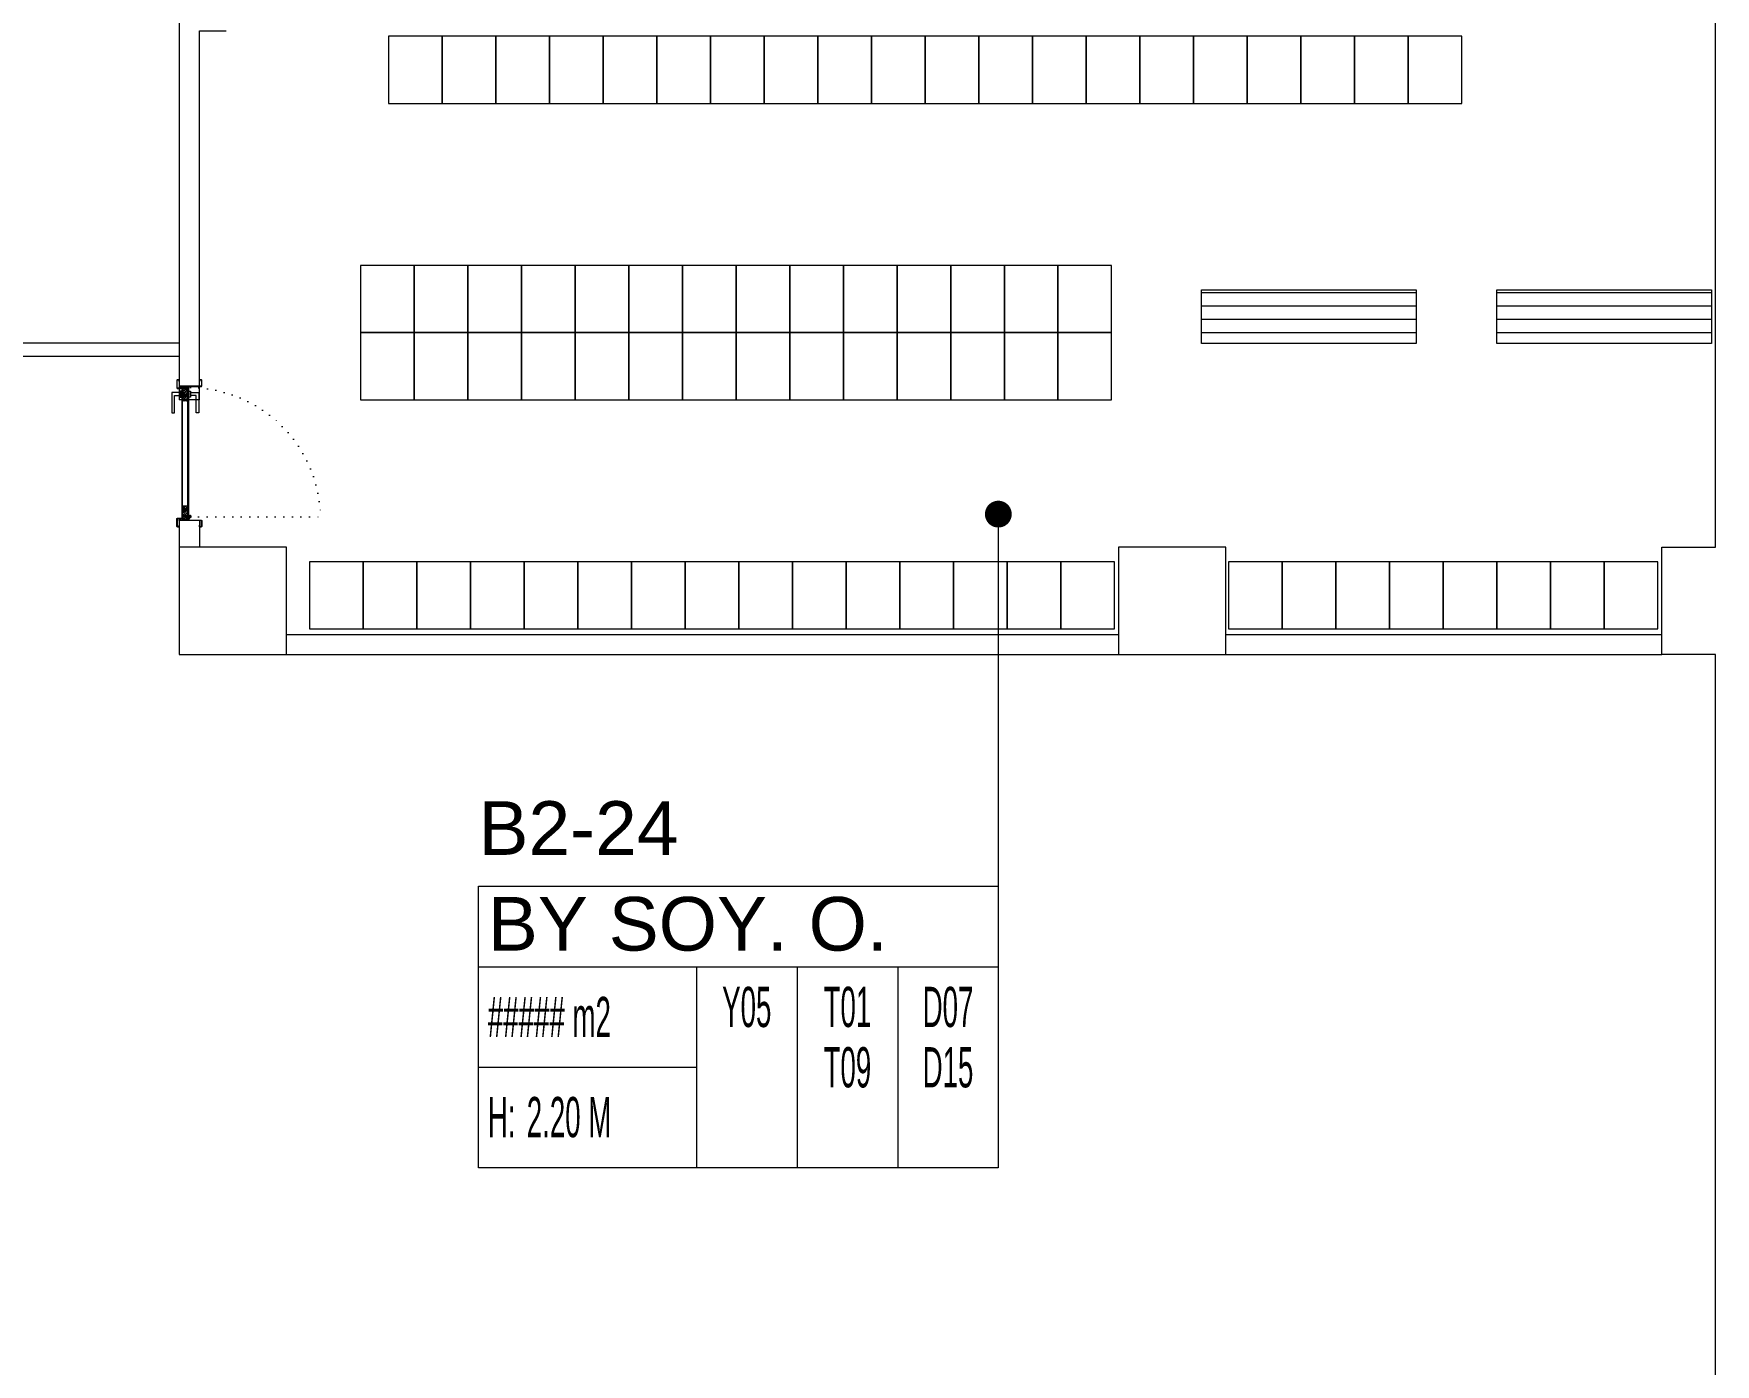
# Model space of a CAD drawing. Header units: metres. Extents: x -19121 to 152404, y -12107 to 46241.
# Drawn here: x 11131 to 12385, y 271 to 1263 of the extents above; entities that cross this region are included whole.
import ezdxf
from ezdxf.enums import TextEntityAlignment as Align

# ---------------------------------------------------------------- set-up
doc = ezdxf.new("R2010")
doc.units = ezdxf.units.M
doc.header["$LTSCALE"] = 50
doc.header["$MEASUREMENT"] = 0
doc.linetypes.add('DOT2', pattern=[0.125, 0, -0.125])
doc.linetypes.add('HIDDEN', pattern=[0.375, 0.25, -0.125])
doc.layers.get('0').update_dxf_attribs({"color": 9, "lineweight": 9})
for name, color, linetype, lineweight in [('00', 9, 'Continuous', 9), ('01', 9, 'Continuous', 9), ('06C @ 1', 9, 'Continuous', 9), ('09', 9, 'Continuous', 9), ('10', 9, 'Continuous', 9), ('12', 9, 'Continuous', 9), ('20', 9, 'DOT2', 9), ('21_mahal200', 9, 'Continuous', 9), ('TEFRİŞ', 9, 'Continuous', 9)]:
    doc.layers.add(name, color=color, linetype=linetype, lineweight=lineweight)
doc.styles.add('Arial', font='arial.ttf', dxfattribs={"height": 2.5})
doc.styles.add('MuuM_TEXT-STANDART', font='ARIALN.TTF')
doc.dimstyles.new('MuuM_DIM200', dxfattribs={"dimscale": 20, "dimtxt": 2, "dimasz": 1, "dimexe": 1, "dimexo": 1, "dimgap": 1, "dimtad": 1, "dimdec": 1, "dimrnd": 0.5, "dimdsep": 46, "dimtxsty": 'MuuM_TEXT-STANDART', "dimblk": 'ARCHTICK', "dimcen": 0, "dimdle": 0.15, "dimclrd": 256, "dimclre": 256, "dimclrt": 256, "dimadec": 0, "dimazin": 0, "dimtfac": 5, "dimtdec": 1, "dimtix": 1, "dimtmove": 2, "dimatfit": 3, "dimldrblk": 'DOT', "dimfxl": 3, "dimfxlon": 1, "dimtolj": 1, "dimlwd": -1, "dimlwe": -1, "dimarcsym": 0})

# ---------------------------------------------------------------- blocks, each defined once
blk = doc.blocks.new('p-kolon_80x80')
blk.add_lwpolyline([(-40, -40), (40, -40), (40, 40), (-40, 40)], close=True)
blk = doc.blocks.new('2.bod.sitatik')
at = {"layer": '01'}
blk.add_lwpolyline([(12385, -8550), (12385, -7830), (12345, -7830), (12345, -7750), (12385, -7750), (12385, -7030)], dxfattribs=at)
for p in [(11280, -7790), (11980, -7790)]:
    blk.add_blockref('p-kolon_80x80', p, dxfattribs=at)
blk = doc.blocks.new('p-kapı kolu')
for points in [[(2.2, 0), (2.2, -1.25), (-2.2, -1.25), (-2.2, 0), (2.2, 0)], [(1.225, -1.25), (1.225, -7.5), (-13.775, -7.5), (-13.775, -5.625), (-1.025, -5.625), (-1.025, -5.625), (-1.025, -1.25), (1.225, -1.25)]]:
    blk.add_lwpolyline(points)
blk = doc.blocks.new('K-AH-01')
at = {"layer": '09'}
h = blk.add_hatch(dxfattribs=at)
h.set_pattern_fill('LOGEND', color=256, scale=10, style=0)
h.set_pattern_definition([(7e-15, (-3944.073, -2726.897), (10, 10), [3, -7]), (7e-15, (-3944.073, -2726.397), (10, 10), [3, -7]), (7e-15, (-3943.573, -2725.397), (10, 10), [2, -8]), (7e-15, (-3943.073, -2724.397), (10, 10), [1.5, -8.5]), (7e-15, (-3943.073, -2723.397), (10, 10), [1, -9]), (7e-15, (-3945.573, -2722.397), (10, 10), [0.5, -2.5, 0.5, -6.5]), (7e-15, (-3944.073, -2721.897), (10, 10), [0.5, -4, 1.5, -4]), (7e-15, (-3942.073, -2721.397), (10, 10), [0.5, -0.5, 0.5, -8.5]), (7e-15, (-3942.573, -2720.897), (10, 10), [0.5, -9.5]), (7e-15, (-3943.073, -2719.897), (10, 10), [1.5, -8.5]), (7e-15, (-3943.073, -2718.897), (10, 10), [2, -8]), (7e-15, (-3943.573, -2717.897), (10, 10), [2.5, -3, 0.5, -4]), (90, (-3947.573, -2723.897), (-10, 10), [0.5, -1, 2.5, -6]), (90, (-3947.073, -2722.897), (-10, 10), [0.5, -0.5, 1.5, -7.5]), (90, (-3946.573, -2718.897), (-10, 10), [1, -9]), (90, (-3946.073, -2722.897), (-10, 10), [2, -3, 0.5, -4.5]), (90, (-3945.573, -2717.397), (-10, 10), [0.5, -9.5]), (90, (-3945.073, -2722.397), (-10, 10), [1.5, -8.5]), (90, (-3944.073, -2721.897), (-10, 10), [1, -9]), (90, (-3943.073, -2721.897), (-10, 10), [0.5, -1.5, 1.5, -6.5]), (90, (-3942.573, -2721.397), (-10, 10), [0.5, -9.5]), (90, (-3942.073, -2723.397), (-10, 10), [1.4, -8.6]), (90, (-3941.573, -2725.397), (-10, 10), [1, -9]), (90, (-3940.573, -2721.397), (-10, 10), [0.5, -9.5]), (90, (-3939.573, -2721.897), (-10, 10), [1.5, -8.5]), (90, (-3938.573, -2721.897), (-10, 10), [1.5, -8.5]), (45, (-3940.073, -2725.8966), (1e-15, 10), [0.7071, -0.7071, 0.7071, -12.020836]), (45, (-3942.073, -2723.3966), (1e-15, 10), [1.4142, -12.727936]), (45, (-3946.073, -2718.3966), (1e-15, 10), [1.4142, -12.727936]), (45, (-3944.073, -2720.8966), (1e-15, 10), [1.4142, -12.727936]), (45, (-3943.573, -2722.8966), (1e-15, 10), [1.4142, -12.727936]), (45, (-3940.573, -2724.8966), (1e-15, 10), [1.4142, -12.727936]), (45, (-3941.573, -2724.3966), (1e-15, 10), [2.12132, -12.020816]), (45, (-3944.573, -2719.8966), (1e-15, 10), [0.7071, -13.435036]), (45, (-3945.073, -2718.8966), (1e-15, 10), [0.7071, -13.435036]), (45, (-3941.073, -2718.8966), (1e-15, 10), [0.7071, -13.435036]), (45, (-3945.073, -2723.8966), (1e-15, 10), [0.7071, -13.435036]), (45, (-3939.573, -2720.3966), (1e-15, 10), [0.7071, -13.435036]), (45, (-3943.073, -2721.3966), (1e-15, 10), [0.7071, -13.435036]), (45, (-3942.073, -2720.3966), (1e-15, 10), [0.7071, -13.435036]), (135, (-3942.573, -2722.3966), (-10, 1e-15), [0.7071, -0.7071, 2.12132, -10.606616]), (135, (-3941.073, -2722.3966), (-10, 1e-15), [0.7071, -13.435036]), (135, (-3941.073, -2725.8966), (-10, 1e-15), [0.7071, -13.435036]), (135, (-3943.073, -2723.3966), (-10, 1e-15), [0.7071, -13.435036]), (135, (-3941.573, -2721.3966), (-10, 1e-15), [0.7071, -13.435036]), (135, (-3944.073, -2723.8966), (-10, 1e-15), [0.7071, -13.435036]), (135, (-3940.073, -2723.8966), (-10, 1e-15), [0.7071, -13.435036]), (135, (-3947.073, -2726.8966), (-10, 1e-15), [0.7071, -13.435036]), (135, (-3946.573, -2726.3966), (-10, 1e-15), [1.4142, -12.727936]), (135, (-3946.073, -2725.8966), (-10, 1e-15), [1.4142, -12.727936]), (135, (-3945.073, -2725.8966), (-10, 1e-15), [1.4142, -12.727936]), (135, (-3944.573, -2724.8966), (-10, 1e-15), [1.4142, -12.727936]), (135, (-3940.573, -2720.8966), (-10, 1e-15), [1.4142, -12.727936]), (135, (-3938.573, -2725.8966), (-10, 1e-15), [1.4142, -12.727936]), (135, (-3938.073, -2717.8966), (-10, 1e-15), [1.4142, -12.727936]), (135, (-3938.073, -2718.8966), (-10, 1e-15), [1.4142, -12.727936]), (135, (-3939.073, -2719.3966), (-10, 1e-15), [1.4142, -12.727936]), (135, (-3946.073, -2719.3966), (-10, 1e-15), [2.12132, -12.020816]), (135, (-3939.573, -2720.3966), (-10, 1e-15), [2.12132, -12.020816]), (26.56505, (-3945.0727, -2717.3966), (10, 4e-09), [1.118, -21.24268]), (26.56505, (-3945.0727, -2722.3966), (10, 4e-09), [1.118, -21.24268]), (26.56505, (-3944.0727, -2719.3966), (10, 4e-09), [1.118, -21.24268]), (26.56505, (-3941.0727, -2726.3966), (10, 4e-09), [1.118, -21.24268]), (26.56505, (-3941.5727, -2725.3966), (10, 4e-09), [1.118, -21.24268]), (26.56505, (-3944.5727, -2723.3966), (10, 4e-09), [1.118, -21.24268]), (26.56505, (-3944.5727, -2718.3966), (10, 4e-09), [1.118, -21.24268]), (26.56505, (-3941.5727, -2721.3966), (10, 4e-09), [2.236, -20.12468]), (63.43495, (-3941.5727, -2719.8966), (5e-10, 10), [1.118, -21.24268]), (63.43495, (-3940.0727, -2722.8966), (5e-10, 10), [1.118, -21.24268]), (63.43495, (-3945.0727, -2720.8966), (5e-10, 10), [1.118, -21.24268]), (63.43495, (-3947.0727, -2720.3966), (5e-10, 10), [1.118, -21.24268]), (63.43495, (-3941.0727, -2722.3966), (5e-10, 10), [1.118, -21.24268]), (63.43495, (-3942.0727, -2722.3966), (5e-10, 10), [1.118, -21.24268]), (63.43495, (-3946.0727, -2720.8966), (5e-10, 10), [2.236, -20.12468]), (63.43495, (-3938.5727, -2724.3966), (5e-10, 10), [2.236, -20.12468]), (63.43495, (-3939.5727, -2723.8966), (5e-10, 10), [2.236, -20.12468]), (116.56505, (-3947.5727, -2725.3966), (-4e-09, 10), [1.118, -21.24268]), (116.56505, (-3947.5727, -2719.8966), (-4e-09, 10), [1.118, -21.24268]), (116.56505, (-3945.5727, -2726.8966), (-4e-09, 10), [1.118, -21.24268]), (116.56505, (-3946.5727, -2717.8966), (-4e-09, 10), [1.118, -21.24268]), (116.56505, (-3945.5727, -2723.8966), (-4e-09, 10), [1.118, -21.24268]), (116.56505, (-3943.5727, -2722.8966), (-4e-09, 10), [1.118, -21.24268]), (116.56505, (-3942.5727, -2720.8966), (-4e-09, 10), [1.118, -21.24268]), (116.56505, (-3947.0727, -2724.8966), (3.2e-06, 10.0000016), [1.118, -21.24268]), (116.56505, (-3944.5727, -2723.3966), (-4e-09, 10), [1.118, -21.24268]), (116.56505, (-3941.5727, -2724.3966), (-4e-09, 10), [1.118, -21.24268]), (116.56505, (-3940.5727, -2723.3966), (-4e-09, 10), [1.118, -21.24268]), (116.56505, (-3938.5727, -2720.3966), (-4e-09, 10), [1.118, -21.24268]), (116.56505, (-3946.0727, -2717.3966), (-4e-09, 10), [1.118, -21.24268]), (116.56505, (-3947.5727, -2717.8966), (-4e-09, 10), [2.236, -20.12468]), (116.56505, (-3946.0727, -2724.8966), (-4e-09, 10), [2.236, -20.12468]), (153.43495, (-3947.5727, -2726.3966), (-10, 5e-10), [1.118, -21.24268]), (153.43495, (-3939.0727, -2726.8966), (-10, 5e-10), [1.118, -21.24268]), (153.43495, (-3939.5727, -2721.8966), (-10, 5e-10), [1.118, -21.24268]), (153.43495, (-3943.5727, -2725.3966), (-10, 5e-10), [1.118, -21.24268]), (153.43495, (-3944.0727, -2726.3966), (-10, 5e-10), [1.118, -21.24268]), (153.43495, (-3943.0727, -2724.3966), (-10, 5e-10), [1.118, -21.24268]), (153.43495, (-3940.0727, -2718.3966), (-10, 5e-10), [1.118, -21.24268]), (153.43495, (-3939.0727, -2717.8966), (-10, 5e-10), [2.236, -20.12468])])
h.paths.add_polyline_path([(10.8, 6.5), (10.8, 2.5), (0.8, 2.5), (0.8, 6.5)])
h = blk.add_hatch(dxfattribs=at)
h.set_pattern_fill('LOGEND', color=256, scale=10, style=0)
h.set_pattern_definition([(7e-15, (-3938.781, -2726.897), (10, 10), [3, -7]), (7e-15, (-3938.781, -2726.397), (10, 10), [3, -7]), (7e-15, (-3938.281, -2725.397), (10, 10), [2, -8]), (7e-15, (-3937.781, -2724.397), (10, 10), [1.5, -8.5]), (7e-15, (-3937.781, -2723.397), (10, 10), [1, -9]), (7e-15, (-3940.281, -2722.397), (10, 10), [0.5, -2.5, 0.5, -6.5]), (7e-15, (-3938.781, -2721.897), (10, 10), [0.5, -4, 1.5, -4]), (7e-15, (-3936.781, -2721.397), (10, 10), [0.5, -0.5, 0.5, -8.5]), (7e-15, (-3937.281, -2720.897), (10, 10), [0.5, -9.5]), (7e-15, (-3937.781, -2719.897), (10, 10), [1.5, -8.5]), (7e-15, (-3937.781, -2718.897), (10, 10), [2, -8]), (7e-15, (-3938.281, -2717.897), (10, 10), [2.5, -3, 0.5, -4]), (90, (-3942.281, -2723.897), (-10, 10), [0.5, -1, 2.5, -6]), (90, (-3941.781, -2722.897), (-10, 10), [0.5, -0.5, 1.5, -7.5]), (90, (-3941.281, -2718.897), (-10, 10), [1, -9]), (90, (-3940.781, -2722.897), (-10, 10), [2, -3, 0.5, -4.5]), (90, (-3940.281, -2717.397), (-10, 10), [0.5, -9.5]), (90, (-3939.781, -2722.397), (-10, 10), [1.5, -8.5]), (90, (-3938.781, -2721.897), (-10, 10), [1, -9]), (90, (-3937.781, -2721.897), (-10, 10), [0.5, -1.5, 1.5, -6.5]), (90, (-3937.281, -2721.397), (-10, 10), [0.5, -9.5]), (90, (-3936.781, -2723.397), (-10, 10), [1.4, -8.6]), (90, (-3936.281, -2725.397), (-10, 10), [1, -9]), (90, (-3935.281, -2721.397), (-10, 10), [0.5, -9.5]), (90, (-3934.281, -2721.897), (-10, 10), [1.5, -8.5]), (90, (-3933.281, -2721.897), (-10, 10), [1.5, -8.5]), (45, (-3934.781, -2725.8966), (1e-15, 10), [0.7071, -0.7071, 0.7071, -12.020836]), (45, (-3936.781, -2723.3966), (1e-15, 10), [1.4142, -12.727936]), (45, (-3940.781, -2718.3966), (1e-15, 10), [1.4142, -12.727936]), (45, (-3938.781, -2720.8966), (1e-15, 10), [1.4142, -12.727936]), (45, (-3938.281, -2722.8966), (1e-15, 10), [1.4142, -12.727936]), (45, (-3935.281, -2724.8966), (1e-15, 10), [1.4142, -12.727936]), (45, (-3936.281, -2724.3966), (1e-15, 10), [2.12132, -12.020816]), (45, (-3939.281, -2719.8966), (1e-15, 10), [0.7071, -13.435036]), (45, (-3939.781, -2718.8966), (1e-15, 10), [0.7071, -13.435036]), (45, (-3935.781, -2718.8966), (1e-15, 10), [0.7071, -13.435036]), (45, (-3939.781, -2723.8966), (1e-15, 10), [0.7071, -13.435036]), (45, (-3934.281, -2720.3966), (1e-15, 10), [0.7071, -13.435036]), (45, (-3937.781, -2721.3966), (1e-15, 10), [0.7071, -13.435036]), (45, (-3936.781, -2720.3966), (1e-15, 10), [0.7071, -13.435036]), (135, (-3937.281, -2722.3966), (-10, 1e-15), [0.7071, -0.7071, 2.12132, -10.606616]), (135, (-3935.781, -2722.3966), (-10, 1e-15), [0.7071, -13.435036]), (135, (-3935.781, -2725.8966), (-10, 1e-15), [0.7071, -13.435036]), (135, (-3937.781, -2723.3966), (-10, 1e-15), [0.7071, -13.435036]), (135, (-3936.281, -2721.3966), (-10, 1e-15), [0.7071, -13.435036]), (135, (-3938.781, -2723.8966), (-10, 1e-15), [0.7071, -13.435036]), (135, (-3934.781, -2723.8966), (-10, 1e-15), [0.7071, -13.435036]), (135, (-3941.781, -2726.8966), (-10, 1e-15), [0.7071, -13.435036]), (135, (-3941.281, -2726.3966), (-10, 1e-15), [1.4142, -12.727936]), (135, (-3940.781, -2725.8966), (-10, 1e-15), [1.4142, -12.727936]), (135, (-3939.781, -2725.8966), (-10, 1e-15), [1.4142, -12.727936]), (135, (-3939.281, -2724.8966), (-10, 1e-15), [1.4142, -12.727936]), (135, (-3935.281, -2720.8966), (-10, 1e-15), [1.4142, -12.727936]), (135, (-3933.281, -2725.8966), (-10, 1e-15), [1.4142, -12.727936]), (135, (-3932.781, -2717.8966), (-10, 1e-15), [1.4142, -12.727936]), (135, (-3932.781, -2718.8966), (-10, 1e-15), [1.4142, -12.727936]), (135, (-3933.781, -2719.3966), (-10, 1e-15), [1.4142, -12.727936]), (135, (-3940.781, -2719.3966), (-10, 1e-15), [2.12132, -12.020816]), (135, (-3934.281, -2720.3966), (-10, 1e-15), [2.12132, -12.020816]), (26.56505, (-3939.7813, -2717.3966), (10, 4e-09), [1.118, -21.24268]), (26.56505, (-3939.7813, -2722.3966), (10, 4e-09), [1.118, -21.24268]), (26.56505, (-3938.7813, -2719.3966), (10, 4e-09), [1.118, -21.24268]), (26.56505, (-3935.7813, -2726.3966), (10, 4e-09), [1.118, -21.24268]), (26.56505, (-3936.2813, -2725.3966), (10, 4e-09), [1.118, -21.24268]), (26.56505, (-3939.2813, -2723.3966), (10, 4e-09), [1.118, -21.24268]), (26.56505, (-3939.2813, -2718.3966), (10, 4e-09), [1.118, -21.24268]), (26.56505, (-3936.2813, -2721.3966), (10, 4e-09), [2.236, -20.12468]), (63.43495, (-3936.2813, -2719.8966), (5e-10, 10), [1.118, -21.24268]), (63.43495, (-3934.7813, -2722.8966), (5e-10, 10), [1.118, -21.24268]), (63.43495, (-3939.7813, -2720.8966), (5e-10, 10), [1.118, -21.24268]), (63.43495, (-3941.7813, -2720.3966), (5e-10, 10), [1.118, -21.24268]), (63.43495, (-3935.7813, -2722.3966), (5e-10, 10), [1.118, -21.24268]), (63.43495, (-3936.7813, -2722.3966), (5e-10, 10), [1.118, -21.24268]), (63.43495, (-3940.7813, -2720.8966), (5e-10, 10), [2.236, -20.12468]), (63.43495, (-3933.2813, -2724.3966), (5e-10, 10), [2.236, -20.12468]), (63.43495, (-3934.2813, -2723.8966), (5e-10, 10), [2.236, -20.12468]), (116.56505, (-3942.2813, -2725.3966), (-4e-09, 10), [1.118, -21.24268]), (116.56505, (-3942.2813, -2719.8966), (-4e-09, 10), [1.118, -21.24268]), (116.56505, (-3940.2813, -2726.8966), (-4e-09, 10), [1.118, -21.24268]), (116.56505, (-3941.2813, -2717.8966), (-4e-09, 10), [1.118, -21.24268]), (116.56505, (-3940.2813, -2723.8966), (-4e-09, 10), [1.118, -21.24268]), (116.56505, (-3938.2813, -2722.8966), (-4e-09, 10), [1.118, -21.24268]), (116.56505, (-3937.2813, -2720.8966), (-4e-09, 10), [1.118, -21.24268]), (116.56505, (-3941.7813, -2724.8966), (3.2e-06, 10.0000016), [1.118, -21.24268]), (116.56505, (-3939.2813, -2723.3966), (-4e-09, 10), [1.118, -21.24268]), (116.56505, (-3936.2813, -2724.3966), (-4e-09, 10), [1.118, -21.24268]), (116.56505, (-3935.2813, -2723.3966), (-4e-09, 10), [1.118, -21.24268]), (116.56505, (-3933.2813, -2720.3966), (-4e-09, 10), [1.118, -21.24268]), (116.56505, (-3940.7813, -2717.3966), (-4e-09, 10), [1.118, -21.24268]), (116.56505, (-3942.2813, -2717.8966), (-4e-09, 10), [2.236, -20.12468]), (116.56505, (-3940.7813, -2724.8966), (-4e-09, 10), [2.236, -20.12468]), (153.43495, (-3942.2813, -2726.3966), (-10, 5e-10), [1.118, -21.24268]), (153.43495, (-3933.7813, -2726.8966), (-10, 5e-10), [1.118, -21.24268]), (153.43495, (-3934.2813, -2721.8966), (-10, 5e-10), [1.118, -21.24268]), (153.43495, (-3938.2813, -2725.3966), (-10, 5e-10), [1.118, -21.24268]), (153.43495, (-3938.7813, -2726.3966), (-10, 5e-10), [1.118, -21.24268]), (153.43495, (-3937.7813, -2724.3966), (-10, 5e-10), [1.118, -21.24268]), (153.43495, (-3934.7813, -2718.3966), (-10, 5e-10), [1.118, -21.24268]), (153.43495, (-3933.7813, -2717.8966), (-10, 5e-10), [2.236, -20.12468])])
h.paths.add_polyline_path([(89.1, 2.5), (89.1, 6.5), (99.1, 6.5), (99.1, 2.5)])
at = {"layer": '10'}
for points in [[(-0.4, -1.7), (1.3, -1.7, 0.414214), (1.6, -1.4), (1.6, 1.1, 0.414214), (1.3, 1.4, 0.414214), (1, 1.1), (1, 0.2), (0.2, 0.2), (0.2, 16.4, 0.414214), (-0.1, 16.7), (-4.6, 16.7, 0.414214), (-4.9, 16.4), (-4.9, 15.3, 0.414214), (-4.6, 15), (-3.5, 15), (-3.5, 15.2), (-4.6, 15.2, -0.414214), (-4.7, 15.3), (-4.7, 16.4, -0.414214), (-4.6, 16.5), (-0.2, 16.5), (-0.1, 16.5, -0.414214), (0, 16.4), (0, 0), (1.2, 0), (1.2, 1.1, -0.414214), (1.3, 1.2, -0.414214), (1.4, 1.1), (1.4, -1.4, -0.414214), (1.3, -1.5), (-0.4, -1.5), (-4.6, -1.5, -0.414214), (-4.7, -1.4), (-4.7, -0.3, -0.414214), (-4.6, -0.2), (-3.5, -0.2), (-3.5, 0), (-4.6, 0, 0.414214), (-4.9, -0.3), (-4.9, -1.4, 0.414214), (-4.6, -1.7)], [(100.4, -1.7), (98.7, -1.7, -0.414214), (98.4, -1.4), (98.4, 1.1, -0.414214), (98.7, 1.4, -0.414214), (99, 1.1), (99, 0.2), (99.8, 0.2), (99.8, 16.4, -0.414214), (100.1, 16.7), (104.6, 16.7, -0.414214), (104.9, 16.4), (104.9, 15.3, -0.414214), (104.6, 15), (103.5, 15), (103.5, 15.2), (104.6, 15.2, 0.414214), (104.7, 15.3), (104.7, 16.4, 0.414214), (104.6, 16.5), (100.2, 16.5), (100.1, 16.5, 0.414214), (100, 16.4), (100, 0), (98.8, 0), (98.8, 1.1, 0.414214), (98.7, 1.2, 0.414214), (98.6, 1.1), (98.6, -1.4, 0.414214), (98.7, -1.5), (100.4, -1.5), (104.6, -1.5, 0.414214), (104.7, -1.4), (104.7, -0.3, 0.414214), (104.6, -0.2), (103.5, -0.2), (103.5, 0), (104.6, 0, -0.414214), (104.9, -0.3), (104.9, -1.4, -0.414214), (104.6, -1.7)], [(2.1, 7.6), (0.8, 7), (0.8, 4.1), (0.6, 4.1), (0.6, 7.1), (2, 7.8, -14.796002)]]:
    blk.add_lwpolyline(points, format="xyb", close=True, dxfattribs=at)
blk.add_circle((2.7, 8.1), 0.55, dxfattribs=at)
at = {"layer": '12'}
for points in [[(0.8, 6.5), (99.1, 6.5), (99.1, 7), (0.8, 7)], [(0.8, 2.5), (10.8, 2.5), (10.8, 6.5), (0.8, 6.5)], [(0.8, 2.5), (99.1, 2.5), (99.1, 2), (0.8, 2)], [(89.1, 2.5), (99.1, 2.5), (99.1, 6.5), (89.1, 6.5)]]:
    blk.add_lwpolyline(points, close=True, dxfattribs=at)
at = {"layer": '20'}
blk.add_lwpolyline([(2.7, 8.1), (2.7, 105.2)], dxfattribs=at)
at = {"layer": '20', "linetype": 'HIDDEN'}
for points in [[(2, 6.9), (2, 5.4), (3.5, 5.4), (3.5, 6.9)], [(2.2, 7.6), (2.2, 5.6), (3.3, 5.6), (3.3, 7.6)]]:
    blk.add_lwpolyline(points, dxfattribs=at)
at = {"layer": '20'}
blk.add_arc((0.8, 7), 98.3, 357.0842, 88.8632, dxfattribs=at)
at = {"layer": '06C @ 1', "xscale": -1, "rotation": 180}
blk.add_blockref('p-kapı kolu', (94.1, 7), dxfattribs=at)
at = {"layer": '06C @ 1'}
blk.add_blockref('p-kapı kolu', (94.1, 2), dxfattribs=at)
blk = doc.blocks.new('_ArchTick')
at = {"color": 0, "linetype": 'ByBlock', "const_width": 0.15}
blk.add_lwpolyline([(-0.5, -0.5), (0.5, 0.5)], dxfattribs=at)
blk = doc.blocks.new('_Dot')
at = {"color": 0, "linetype": 'ByBlock', "lineweight": -2}
blk.add_line((-0.5, 0), (-1, 0), dxfattribs=at)
at = {"color": 0, "linetype": 'ByBlock', "const_width": 0.5}
blk.add_lwpolyline([(-0.25, 0, 1), (0.25, 0, 1)], format="xyb", close=True, dxfattribs=at)
blk = doc.blocks.new('0_roomno2')
blk.add_lwpolyline([(19.375, -10.5), (0, -10.5), (0, 0), (19.375, 0)], close=True)
for points in [[(0, -3), (19.375, -3)], [(8.125, -3), (8.125, -10.5)], [(11.875, -3), (11.875, -10.5)], [(15.625, -3), (15.625, -10.5)], [(0, -6.75), (8.125, -6.75)]]:
    blk.add_lwpolyline(points)
at = {"style": 'MuuM_TEXT-STANDART', "width": 0.6}
blk.add_text('H:', height=1.5, dxfattribs=at).set_placement((0.35, -8.608), align=Align.MIDDLE_LEFT)
at = {"style": 'Arial'}
blk.add_attdef('ODANO', (0, 1.17), '', height=2, dxfattribs=at)
blk.add_attdef('MEKANADI', text='', height=2, dxfattribs=at).set_placement((0.35, -3), align=Align.BOTTOM_LEFT)
at = {"style": 'MuuM_TEXT-STANDART', "width": 0.6}
for tag, p in [('YER01', (10, -4.5)), ('TAVAN01', (13.75, -4.5)), ('DUVAR01', (17.5, -4.5)), ('YER02', (10, -6.75)), ('TAVAN02', (13.75, -6.75)), ('DUVAR02', (17.5, -6.75)), ('YER03', (10, -9)), ('TAVAN03', (13.75, -9)), ('DUVAR03', (17.5, -9))]:
    blk.add_attdef(tag, text='', height=1.5, dxfattribs=at).set_placement(p, align=Align.MIDDLE_CENTER)
for tag, p in [('M2', (0.35, -4.875)), ('TEMIZTAVANYUKSEKLIGI', (1.8, -8.608))]:
    blk.add_attdef(tag, text='', height=1.5, dxfattribs=at).set_placement(p, align=Align.MIDDLE_LEFT)
blk = doc.blocks.new('p-giyinme dolabı')
blk.add_lwpolyline([(40, -20), (40, 20), (-10, 20), (-10, -20)], close=True)
blk = doc.blocks.new('p-bank')
h = blk.add_hatch()
h.set_pattern_fill('_USER', color=256, scale=10, angle=90, pattern_type=0)
h.set_pattern_definition([(90, (-220, 160), (-10, 6e-16), [])])
h.paths.add_polyline_path([(-20, 0), (-20, 160), (20, 160), (20, 0)])
blk.add_lwpolyline([(-20, 0), (-20, 160), (20, 160), (20, 0)], close=True)
blk = doc.blocks.new('2.bod.Mimari')
at = {"layer": '00'}
for points in [[(11240, -7030), (11240, -7640)], [(11255, -7640), (11255, -7365), (11275, -7365)], [(11240, -7597.78), (11020, -7597.78), (11020, -9130)], [(11240, -7607.78), (11030, -7607.78), (11030, -9130)], [(11255, -7640), (11240, -7640)], [(11255, -7730), (11240, -7730)], [(11240, -7730), (11240, -7750)], [(11255, -7730), (11255, -7750)], [(11320, -7815), (11940, -7815)], [(12020, -7815), (12345, -7815)], [(11320, -7830), (11940, -7830)], [(12020, -7830), (12345, -7830)]]:
    blk.add_lwpolyline(points, dxfattribs=at)
at = {"xscale": -1, "rotation": 270}
blk.add_blockref('K-AH-01', (11240, -7730), dxfattribs=at)
at = {"layer": '21_mahal200'}
ref = blk.add_blockref('0_roomno2', (11463.02, -8002.84), dxfattribs=dict(at, xscale=20, yscale=20, zscale=20))
ref.add_attrib('ODANO', 'B2-24', (11463.02, -7979.44), dxfattribs={"layer": '0', "height": 40, "style": 'Arial'})
ref.add_attrib('MEKANADI', 'BY SOY. O.', dxfattribs={"layer": '0', "height": 40, "style": 'Arial'}).set_placement((11470.02, -8062.84), align=Align.BOTTOM_LEFT)
ref.add_attrib('M2', '##### m2', dxfattribs={"layer": '0', "height": 30, "style": 'MuuM_TEXT-STANDART', "width": 0.6}).set_placement((11470.02, -8100.34), align=Align.MIDDLE_LEFT)
ref.add_attrib('TEMIZTAVANYUKSEKLIGI', '2.20 M', dxfattribs={"layer": '0', "height": 30, "style": 'MuuM_TEXT-STANDART', "width": 0.6}).set_placement((11499.02, -8174.99), align=Align.MIDDLE_LEFT)
ref.add_attrib('YER01', 'Y05', dxfattribs={"layer": '0', "height": 30, "style": 'MuuM_TEXT-STANDART', "width": 0.6}).set_placement((11663.02, -8092.84), align=Align.MIDDLE_CENTER)
ref.add_attrib('TAVAN01', 'T01', dxfattribs={"layer": '0', "height": 30, "style": 'MuuM_TEXT-STANDART', "width": 0.6}).set_placement((11738.02, -8092.84), align=Align.MIDDLE_CENTER)
ref.add_attrib('DUVAR01', 'D07', dxfattribs={"layer": '0', "height": 30, "style": 'MuuM_TEXT-STANDART', "width": 0.6}).set_placement((11813.02, -8092.84), align=Align.MIDDLE_CENTER)
ref.add_attrib('TAVAN02', 'T09', dxfattribs={"layer": '0', "height": 30, "style": 'MuuM_TEXT-STANDART', "width": 0.6}).set_placement((11738.02, -8137.84), align=Align.MIDDLE_CENTER)
ref.add_attrib('DUVAR02', 'D15', dxfattribs={"layer": '0', "height": 30, "style": 'MuuM_TEXT-STANDART', "width": 0.6}).set_placement((11813.02, -8137.84), align=Align.MIDDLE_CENTER)
at = {"layer": 'TEFRİŞ'}
for name, p, rotation in [('p-giyinme dolabı', (11416, -7379), 270), ('p-giyinme dolabı', (11456, -7379), 270), ('p-giyinme dolabı', (11496, -7379), 270), ('p-giyinme dolabı', (11536, -7379), 270), ('p-giyinme dolabı', (11576, -7379), 270), ('p-giyinme dolabı', (11616, -7379), 270), ('p-giyinme dolabı', (11656, -7379), 270), ('p-giyinme dolabı', (11696, -7379), 270), ('p-giyinme dolabı', (11736, -7379), 270), ('p-giyinme dolabı', (11776, -7379), 270), ('p-giyinme dolabı', (11816, -7379), 270), ('p-giyinme dolabı', (11856, -7379), 270), ('p-giyinme dolabı', (11896, -7379), 270), ('p-giyinme dolabı', (11936, -7379), 270), ('p-giyinme dolabı', (11976, -7379), 270), ('p-giyinme dolabı', (12016, -7379), 270), ('p-giyinme dolabı', (12056, -7379), 270), ('p-giyinme dolabı', (12096, -7379), 270), ('p-giyinme dolabı', (12136, -7379), 270), ('p-giyinme dolabı', (12176, -7379), 270), ('p-giyinme dolabı', (11395, -7550), 270), ('p-giyinme dolabı', (11435, -7550), 270), ('p-giyinme dolabı', (11475, -7550), 270), ('p-giyinme dolabı', (11515, -7550), 270), ('p-giyinme dolabı', (11555, -7550), 270), ('p-giyinme dolabı', (11595, -7550), 270), ('p-giyinme dolabı', (11635, -7550), 270), ('p-giyinme dolabı', (11675, -7550), 270), ('p-giyinme dolabı', (11715, -7550), 270), ('p-giyinme dolabı', (11755, -7550), 270), ('p-giyinme dolabı', (11795, -7550), 270), ('p-giyinme dolabı', (11835, -7550), 270), ('p-giyinme dolabı', (11875, -7550), 270), ('p-giyinme dolabı', (11915, -7550), 270), ('p-bank', (12162, -7578), 89.99999999999999), ('p-bank', (12382, -7578), 89.99999999999999), ('p-giyinme dolabı', (11395, -7600), 270), ('p-giyinme dolabı', (11435, -7600), 270), ('p-giyinme dolabı', (11475, -7600), 270), ('p-giyinme dolabı', (11515, -7600), 270), ('p-giyinme dolabı', (11555, -7600), 270), ('p-giyinme dolabı', (11595, -7600), 270), ('p-giyinme dolabı', (11635, -7600), 270), ('p-giyinme dolabı', (11675, -7600), 270), ('p-giyinme dolabı', (11715, -7600), 270), ('p-giyinme dolabı', (11755, -7600), 270), ('p-giyinme dolabı', (11795, -7600), 270), ('p-giyinme dolabı', (11835, -7600), 270), ('p-giyinme dolabı', (11875, -7600), 270), ('p-giyinme dolabı', (11915, -7600), 270), ('p-giyinme dolabı', (11357, -7771), 270), ('p-giyinme dolabı', (11397, -7771), 270), ('p-giyinme dolabı', (11437, -7771), 270), ('p-giyinme dolabı', (11477, -7771), 270), ('p-giyinme dolabı', (11517, -7771), 270), ('p-giyinme dolabı', (11557, -7771), 270), ('p-giyinme dolabı', (11597, -7771), 270), ('p-giyinme dolabı', (11637, -7771), 270), ('p-giyinme dolabı', (11677, -7771), 270), ('p-giyinme dolabı', (11717, -7771), 270), ('p-giyinme dolabı', (11757, -7771), 270), ('p-giyinme dolabı', (11797, -7771), 270), ('p-giyinme dolabı', (11837, -7771), 270), ('p-giyinme dolabı', (11877, -7771), 270), ('p-giyinme dolabı', (11917, -7771), 270), ('p-giyinme dolabı', (12042, -7771), 270), ('p-giyinme dolabı', (12082, -7771), 270), ('p-giyinme dolabı', (12122, -7771), 270), ('p-giyinme dolabı', (12162, -7771), 270), ('p-giyinme dolabı', (12202, -7771), 270), ('p-giyinme dolabı', (12242, -7771), 270), ('p-giyinme dolabı', (12282, -7771), 270), ('p-giyinme dolabı', (12322, -7771), 270)]:
    blk.add_blockref(name, p, dxfattribs=dict(at, rotation=rotation))
at = {"layer": '21_mahal200'}
blk.add_leader([(11850.52, -7725.34), (11850.52, -8002.84)], dimstyle='MuuM_DIM200', override={"dimasz": 1, "dimfxl": 10}, dxfattribs=at)

msp = doc.modelspace()

# ---------------------------------------------------------------- block references
for name in ['2.bod.sitatik', '2.bod.Mimari']:
    msp.add_blockref(name, (0, 8630))

doc.saveas('drawing.dxf')
